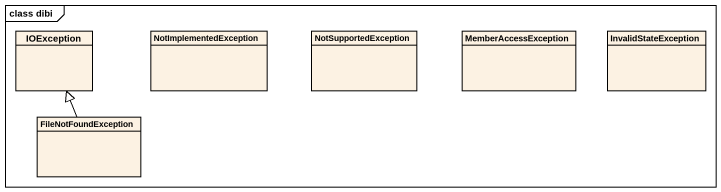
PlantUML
@startuml
mainframe class dibi
hide circle
hide empty members
class IOException
class NotImplementedException
class NotSupportedException
class MemberAccessException
class InvalidStateException
class FileNotFoundException
FileNotFoundException -up-|> IOException
@enduml
